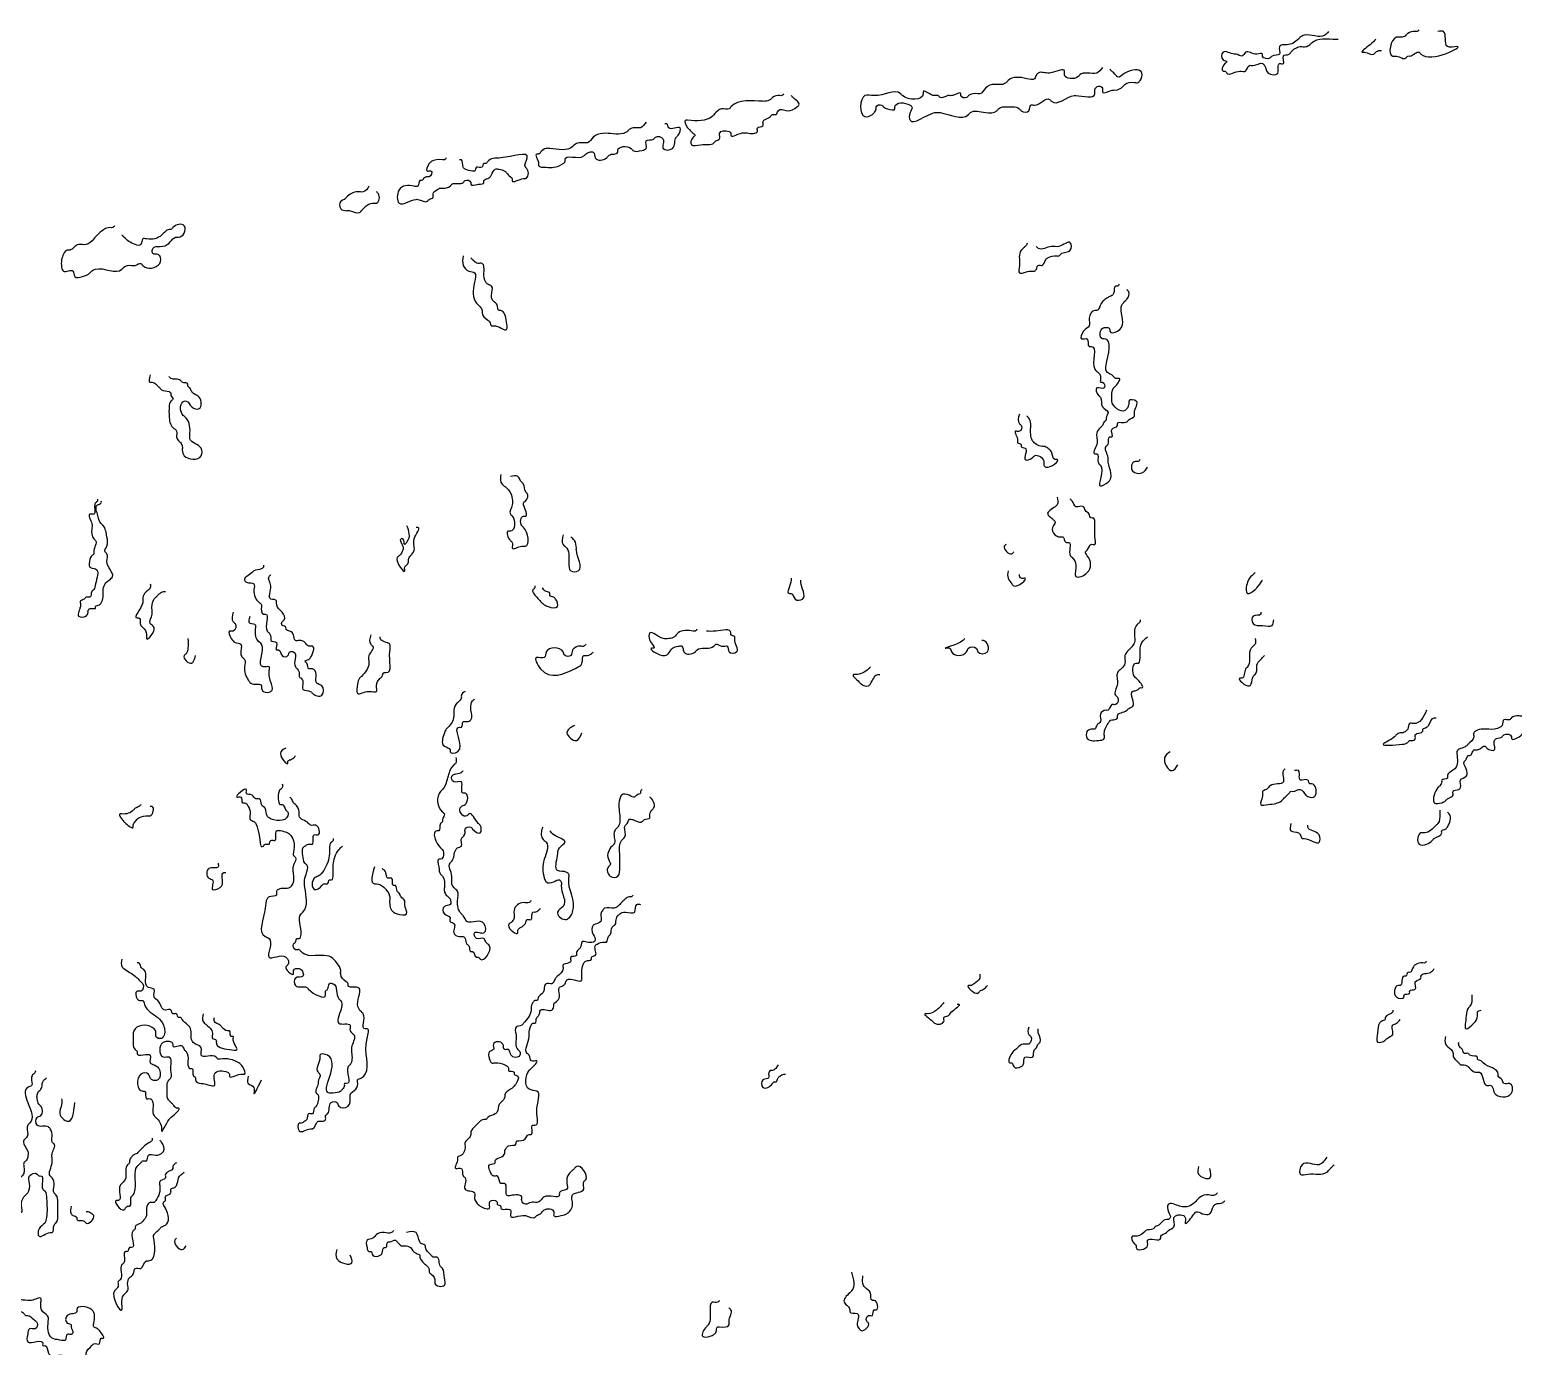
# Model space of a CAD drawing. Header units: metres. Extents: x 0 to 100, y 0 to 141.
# Drawn here: x 59.73 to 79.4, y 120.22 to 137.68 of the extents above; entities that cross this region are included whole.
import ezdxf

# ---------------------------------------------------------------- set-up
doc = ezdxf.new("R2010")
doc.units = ezdxf.units.M

msp = doc.modelspace()

# ---------------------------------------------------------------- linework, layer by layer
for points in [[(76.95, 137.65), (76.9, 137.6), (76.625, 137.6), (76.575, 137.575), (76.55, 137.55), (76.4, 137.475), (76.35, 137.475), (76.3, 137.45), (76.3, 137.35), (76.2, 137.325), (76.175, 137.3), (76.075, 137.325), (76.075, 137.35), (76, 137.35), (75.85, 137.375), (75.8, 137.325), (75.725, 137.35), (75.7, 137.35), (75.55, 137.375), (75.55, 137.275), (75.6, 137.25), (75.575, 137.225), (75.55, 137.125), (75.575, 137.125), (75.6, 137.1), (75.775, 137.125), (75.85, 137.125), (75.9, 137.2), (75.95, 137.2), (76.075, 137.225), (76.1, 137.2), (76.15, 137.1), (76.275, 137.1), (76.3, 137.225), (76.35, 137.225), (76.35, 137.325), (76.425, 137.35), (76.45, 137.375), (76.575, 137.45), (76.65, 137.45), (76.7, 137.475), (76.725, 137.5), (77.05, 137.55), (77.075, 137.55)], [(77.575, 137.55), (77.5, 137.475), (77.4, 137.375), (77.425, 137.375), (77.55, 137.35), (77.575, 137.375), (77.625, 137.4), (77.65, 137.4)], [(78.15, 137.675), (78.125, 137.65), (78.1, 137.65), (78, 137.625), (77.975, 137.6), (77.925, 137.575), (77.85, 137.575), (77.8, 137.325), (77.85, 137.325), (77.975, 137.3), (78, 137.325), (78.025, 137.325), (78.15, 137.375), (78.175, 137.35), (78.65, 137.45), (78.525, 137.45), (78.475, 137.65), (78.4, 137.65)], [(73.95, 137.175), (73.875, 137.1), (73.75, 137.1), (73.65, 137.075), (73.625, 137.05), (73.45, 137.075), (73.45, 137.125), (73.25, 137.1), (73.1, 137.1), (73.075, 137.075), (73.05, 137.025), (72.95, 137.025), (72.7, 137), (72.675, 136.975), (72.625, 136.95), (72.525, 136.95), (72.4, 136.9), (72.325, 136.825), (72.3, 136.825), (72.175, 136.8), (72.15, 136.775), (72.075, 136.8), (72.075, 136.825), (71.95, 136.8), (71.9, 136.8), (71.8, 136.775), (71.775, 136.8), (71.725, 136.8), (71.575, 136.85), (71.575, 136.825), (71.3, 136.8), (71.275, 136.825), (70.925, 136.8), (70.8, 136.8), (70.8, 136.525), (70.9, 136.55), (70.925, 136.575), (70.95, 136.625), (70.95, 136.65), (71.025, 136.675), (71.05, 136.65), (71.1, 136.625), (71.2, 136.625), (71.2, 136.65), (71.4, 136.675), (71.425, 136.65), (71.4, 136.575), (71.4, 136.475), (71.725, 136.575), (71.8, 136.575), (72.175, 136.55), (72.2, 136.575), (72.4, 136.575), (72.55, 136.6), (72.575, 136.625), (72.625, 136.65), (72.65, 136.65), (72.85, 136.625), (72.875, 136.6), (72.975, 136.6), (73, 136.675), (73.05, 136.675), (73.25, 136.75), (73.275, 136.725), (73.575, 136.8), (73.6, 136.8), (73.85, 136.825), (73.85, 136.875), (73.9, 136.925), (73.95, 136.9), (73.95, 136.85), (74.1, 136.875), (74.125, 136.875), (74.225, 136.925), (74.25, 136.95), (74.375, 136.975), (74.425, 136.975), (74.45, 137), (74.475, 137.1), (74.25, 137.1), (74.15, 137.05), (74.125, 137.075), (74.075, 137.125), (74.05, 137.15)], [(69.725, 136.825), (69.7, 136.8), (69.675, 136.8), (69.575, 136.775), (69.55, 136.75), (69.475, 136.725), (69.45, 136.725), (69.025, 136.65), (69, 136.625), (68.9, 136.625), (68.85, 136.6), (68.775, 136.525), (68.45, 136.475), (68.425, 136.475), (68.45, 136.375), (68.475, 136.35), (68.525, 136.3), (68.55, 136.275), (68.525, 136.25), (68.5, 136.15), (68.625, 136.15), (68.8, 136.175), (68.825, 136.2), (68.875, 136.225), (68.875, 136.3), (69, 136.325), (69.025, 136.3), (69.025, 136.275), (69.15, 136.3), (69.325, 136.3), (69.375, 136.325), (69.375, 136.375), (69.45, 136.4), (69.45, 136.45), (69.55, 136.525), (69.575, 136.55), (69.625, 136.55), (69.65, 136.6), (69.775, 136.6), (69.9, 136.65), (69.925, 136.675), (69.85, 136.775), (69.825, 136.8)], [(67.9, 136.45), (67.825, 136.375), (67.75, 136.375), (67.675, 136.35), (67.65, 136.325), (67.6, 136.3), (67.325, 136.3), (67.2, 136.25), (67.125, 136.175), (67.075, 136.175), (66.95, 136.15), (66.925, 136.125), (66.625, 136.1), (66.575, 136.1), (66.5, 136.05), (66.475, 136.025), (66.45, 136.025), (66.475, 135.9), (66.475, 135.875), (66.575, 135.85), (66.675, 135.85), (66.8, 135.9), (66.825, 135.925), (66.825, 135.95), (67.075, 136), (67.1, 136.025), (67.15, 136.05), (67.2, 136.05), (67.225, 135.975), (67.375, 135.975), (67.4, 136), (67.45, 136.025), (67.475, 136.025), (67.525, 136.05), (67.525, 136.075), (67.7, 136.1), (67.725, 136.075), (67.85, 136.075), (67.9, 136.1), (67.9, 136.2), (68, 136.225), (68.025, 136.25), (68.125, 136.225), (68.125, 136.1), (68.25, 136.1), (68.3, 136.25), (68.325, 136.275), (68.35, 136.375), (68.2, 136.375), (68.175, 136.425), (68.15, 136.425)], [(65.25, 135.975), (65.225, 135.95), (65.2, 135.95), (65.05, 135.925), (65.025, 135.9), (65, 135.8), (65.05, 135.8), (65.025, 135.725), (65, 135.725), (64.95, 135.7), (64.925, 135.675), (64.9, 135.675), (64.875, 135.6), (64.825, 135.6), (64.625, 135.55), (64.625, 135.375), (64.85, 135.425), (64.875, 135.425), (65, 135.4), (65.025, 135.425), (65.075, 135.45), (65.075, 135.5), (65.125, 135.55), (65.175, 135.575), (65.2, 135.575), (65.3, 135.6), (65.325, 135.625), (65.475, 135.65), (65.5, 135.675), (65.575, 135.65), (65.575, 135.625), (65.675, 135.625), (65.75, 135.65), (65.75, 135.675), (65.8, 135.7), (65.85, 135.75), (65.9, 135.825), (65.95, 135.825), (66.025, 135.8), (66.05, 135.775), (66.1, 135.725), (66.125, 135.7), (66.125, 135.675), (66.275, 135.7), (66.3, 135.7), (66.325, 135.825), (66.3, 135.85), (66.325, 135.975), (65.975, 135.975), (65.8, 135.925), (65.775, 135.9), (65.75, 135.9), (65.725, 135.85), (65.65, 135.85), (65.625, 135.8), (65.6, 135.8), (65.5, 135.825), (65.475, 135.85), (65.45, 135.95), (65.425, 135.95)], [(64.225, 135.6), (64.15, 135.525), (64.075, 135.525), (63.925, 135.45), (63.9, 135.425), (63.85, 135.4), (63.85, 135.3), (63.925, 135.275), (63.975, 135.275), (64.1, 135.25), (64.125, 135.275), (64.15, 135.3), (64.2, 135.35), (64.3, 135.375), (64.325, 135.375), (64.35, 135.5), (64.325, 135.525)], [(60.85, 135.075), (60.825, 135.05), (60.8, 135.05), (60.675, 135), (60.575, 134.9), (60.475, 134.825), (60.375, 134.825), (60.325, 134.8), (60.3, 134.775), (60.25, 134.75), (60.225, 134.75), (60.175, 134.7), (60.15, 134.625), (60.15, 134.525), (60.175, 134.475), (60.3, 134.475), (60.325, 134.4), (60.425, 134.4), (60.525, 134.45), (60.55, 134.475), (60.6, 134.5), (60.95, 134.5), (60.975, 134.525), (61.075, 134.55), (61.125, 134.55), (61.2, 134.575), (61.225, 134.55), (61.45, 134.575), (61.45, 134.675), (61.4, 134.7), (61.375, 134.7), (61.35, 134.725), (61.4, 134.8), (61.425, 134.8), (61.55, 134.825), (61.625, 134.9), (61.675, 134.925), (61.7, 134.925), (61.775, 134.975), (61.775, 135.075), (61.625, 135.05), (61.6, 135.025), (61.575, 135.025), (61.525, 135), (61.475, 134.95), (61.275, 134.9), (61.225, 134.9), (61.2, 134.825), (61.125, 134.825), (60.975, 134.925), (60.95, 134.95)], [(72.95, 134.85), (72.95, 134.825), (72.925, 134.8), (72.9, 134.775), (72.875, 134.75), (72.85, 134.55), (72.85, 134.45), (73, 134.475), (73.05, 134.475), (73.075, 134.5), (73.1, 134.55), (73.15, 134.55), (73.2, 134.625), (73.225, 134.65), (73.35, 134.675), (73.375, 134.675), (73.4, 134.7), (73.525, 134.75), (73.525, 134.85), (73.375, 134.8), (73.275, 134.8), (73.1, 134.775), (73.075, 134.8)], [(65.475, 134.675), (65.475, 134.55), (65.55, 134.475), (65.625, 134.45), (65.625, 134.325), (65.65, 134.05), (65.7, 134), (65.725, 133.95), (65.725, 133.925), (65.8, 133.825), (65.825, 133.8), (65.85, 133.75), (65.875, 133.75), (66.05, 133.7), (66.05, 133.8), (66.025, 133.9), (65.975, 133.95), (65.95, 133.95), (65.925, 134.025), (65.875, 134.075), (65.85, 134.15), (65.85, 134.275), (65.8, 134.3), (65.775, 134.325), (65.75, 134.45), (65.75, 134.525), (65.725, 134.575), (65.675, 134.575), (65.6, 134.625), (65.575, 134.65)], [(74.175, 134.3), (74.15, 134.275), (74.125, 134.275), (74.1, 134.175), (74.075, 134.15), (74.025, 134.125), (73.925, 134.025), (73.875, 133.95), (73.85, 133.95), (73.775, 133.85), (73.775, 133.75), (73.7, 133.675), (73.675, 133.575), (73.75, 133.575), (73.775, 133.475), (73.8, 133.475), (73.85, 133.175), (73.9, 133.125), (73.925, 133.025), (73.925, 133), (73.95, 133), (73.975, 132.925), (73.875, 132.925), (73.9, 132.825), (73.925, 132.8), (73.95, 132.675), (74.025, 132.6), (74, 132.525), (74, 132.5), (73.975, 132.475), (73.95, 132.425), (73.925, 132.4), (73.875, 132.325), (73.875, 132.175), (73.85, 132.05), (73.875, 132.05), (73.9, 131.925), (73.925, 131.9), (73.925, 131.625), (74.025, 131.675), (74.05, 131.7), (74.025, 131.975), (74.025, 132), (74, 132.15), (74.025, 132.175), (74.05, 132.275), (74.075, 132.275), (74.075, 132.375), (74.15, 132.425), (74.15, 132.45), (74.275, 132.475), (74.3, 132.5), (74.375, 132.55), (74.375, 132.6), (74.4, 132.75), (74.3, 132.75), (74.3, 132.725), (74.275, 132.65), (74.25, 132.625), (74.075, 132.75), (74.075, 132.775), (74.1, 132.925), (74.125, 132.95), (74.175, 133.05), (74.125, 133.05), (74.1, 133.075), (74, 133.15), (74, 133.225), (73.975, 133.575), (73.95, 133.575), (73.925, 133.675), (73.975, 133.725), (74.05, 133.7), (74.05, 133.675), (74.15, 133.675), (74.2, 133.95), (74.2, 134), (74.25, 134.075), (74.275, 134.1), (74.3, 134.2), (74.275, 134.225)], [(61.325, 133.1), (61.325, 133), (61.35, 133), (61.4, 132.975), (61.425, 132.95), (61.45, 132.925), (61.475, 132.9), (61.575, 132.875), (61.6, 132.85), (61.6, 132.825), (61.625, 132.775), (61.6, 132.75), (61.575, 132.675), (61.575, 132.55), (61.625, 132.4), (61.675, 132.35), (61.675, 132.275), (61.7, 132.225), (61.725, 132.2), (61.75, 132.15), (61.75, 132.1), (61.775, 132.025), (62, 132.025), (62, 132.125), (61.85, 132.25), (61.85, 132.3), (61.8, 132.525), (61.75, 132.575), (61.775, 132.75), (61.8, 132.75), (61.875, 132.675), (61.975, 132.65), (61.975, 132.8), (61.9, 132.85), (61.875, 132.875), (61.85, 132.925), (61.825, 132.95), (61.825, 132.975), (61.75, 133), (61.725, 133.025), (61.6, 133.05), (61.575, 133.075)], [(72.85, 132.575), (72.85, 132.45), (72.875, 132.425), (72.85, 132.35), (72.8, 132.35), (72.825, 132.225), (72.825, 132.2), (72.875, 132.175), (72.875, 132.15), (72.925, 132.125), (72.925, 131.975), (73.025, 132), (73.05, 132.025), (73.175, 131.95), (73.175, 131.9), (73.2, 131.875), (73.35, 131.975), (73.325, 131.975), (73.275, 132.075), (73.225, 132.125), (73.175, 132.15), (73.15, 132.15), (73.075, 132.175), (73.025, 132.225), (73, 132.4), (73, 132.45), (72.975, 132.525), (72.95, 132.55)], [(74.45, 131.975), (74.425, 131.95), (74.4, 131.95), (74.35, 131.925), (74.35, 131.825), (74.475, 131.8), (74.55, 131.875)], [(65.975, 131.775), (65.975, 131.675), (66.075, 131.575), (66.125, 131.45), (66.125, 131.375), (66.1, 131.25), (66.125, 131.225), (66.1, 131.025), (66.075, 131.025), (66.1, 130.9), (66.125, 130.875), (66.125, 130.8), (66.25, 130.825), (66.3, 130.825), (66.275, 131.075), (66.25, 131.1), (66.275, 131.225), (66.3, 131.225), (66.275, 131.375), (66.275, 131.4), (66.3, 131.425), (66.325, 131.525), (66.3, 131.55), (66.275, 131.65), (66.25, 131.675), (66.2, 131.75), (66.1, 131.75)], [(60.625, 131.45), (60.625, 131.425), (60.6, 131.4), (60.575, 131.25), (60.525, 131.25), (60.55, 131.125), (60.55, 131.05), (60.575, 130.925), (60.6, 130.9), (60.575, 130.75), (60.575, 130.725), (60.55, 130.7), (60.525, 130.65), (60.525, 130.55), (60.6, 130.525), (60.6, 130.325), (60.575, 130.25), (60.55, 130.225), (60.525, 130.15), (60.475, 130.15), (60.45, 130.125), (60.4, 130.1), (60.4, 130.05), (60.375, 129.9), (60.475, 129.9), (60.5, 129.95), (60.5, 129.975), (60.575, 130), (60.6, 130), (60.6, 130.025), (60.65, 130.05), (60.675, 130.075), (60.7, 130.15), (60.7, 130.225), (60.725, 130.325), (60.825, 130.425), (60.75, 130.625), (60.75, 130.725), (60.725, 130.75), (60.75, 130.825), (60.75, 130.95), (60.7, 131.1), (60.675, 131.125), (60.625, 131.25), (60.625, 131.375), (60.675, 131.4), (60.675, 131.425)], [(73.35, 131.475), (73.35, 131.375), (73.325, 131.35), (73.225, 131.25), (73.275, 131.2), (73.3, 131.175), (73.325, 131.15), (73.3, 131.1), (73.3, 131), (73.4, 130.95), (73.425, 130.95), (73.45, 130.9), (73.475, 130.875), (73.5, 130.875), (73.525, 130.7), (73.55, 130.675), (73.6, 130.575), (73.6, 130.425), (73.75, 130.475), (73.75, 130.7), (73.725, 130.75), (73.75, 130.775), (73.8, 130.85), (73.85, 130.85), (73.85, 130.95), (73.85, 131), (73.85, 131.1), (73.825, 131.2), (73.8, 131.2), (73.775, 131.25), (73.725, 131.3), (73.7, 131.35), (73.6, 131.35), (73.55, 131.425), (73.525, 131.45)], [(64.725, 131.1), (64.725, 130.875), (64.7, 130.85), (64.675, 130.925), (64.65, 130.925), (64.675, 130.825), (64.675, 130.775), (64.625, 130.7), (64.6, 130.675), (64.7, 130.5), (64.7, 130.55), (64.725, 130.575), (64.75, 130.625), (64.75, 130.65), (64.775, 130.7), (64.8, 130.725), (64.825, 130.775), (64.825, 130.925), (64.875, 131.075), (64.85, 131.075)], [(66.8, 130.975), (66.8, 130.85), (66.85, 130.8), (66.875, 130.7), (66.875, 130.6), (66.9, 130.5), (67, 130.5), (66.975, 130.775), (66.975, 130.8), (66.95, 130.9), (66.9, 130.95)], [(72.675, 130.85), (72.65, 130.825), (72.75, 130.725), (72.775, 130.75)], [(62.825, 130.575), (62.825, 130.55), (62.8, 130.525), (62.7, 130.5), (62.675, 130.475), (62.575, 130.375), (62.6, 130.35), (62.7, 130.325), (62.7, 130.25), (62.775, 130.075), (62.8, 130.05), (62.8, 130.025), (62.825, 129.925), (62.85, 129.925), (62.875, 129.7), (62.9, 129.675), (62.925, 129.6), (62.925, 129.575), (63, 129.55), (63, 129.45), (63.025, 129.45), (63.075, 129.375), (63.15, 129.375), (63.175, 129.425), (63.225, 129.425), (63.25, 129.225), (63.275, 129.2), (63.3, 129.125), (63.3, 129.1), (63.325, 129.075), (63.35, 129.025), (63.35, 128.925), (63.45, 128.9), (63.475, 128.875), (63.6, 128.85), (63.6, 128.975), (63.55, 129), (63.525, 129.025), (63.525, 129.125), (63.475, 129.2), (63.425, 129.2), (63.4, 129.275), (63.375, 129.3), (63.425, 129.325), (63.45, 129.35), (63.475, 129.5), (63.425, 129.5), (63.375, 129.55), (63.3, 129.575), (63.25, 129.575), (63.225, 129.65), (63.175, 129.7), (63.125, 129.725), (63.125, 129.75), (63.075, 129.775), (63.075, 129.825), (63.1, 129.85), (63.075, 129.95), (63.05, 129.975), (63, 130.075), (63, 130.1), (62.925, 130.125), (62.925, 130.3), (62.9, 130.425), (62.925, 130.45)], [(72.7, 130.5), (72.7, 130.4), (72.75, 130.325), (72.775, 130.3), (72.925, 130.4), (72.875, 130.4), (72.85, 130.45)], [(75.975, 130.475), (75.9, 130.4), (75.875, 130.35), (75.875, 130.2), (75.975, 130.25), (76, 130.275), (76.075, 130.375)], [(61.325, 130.325), (61.325, 130.275), (61.25, 130.2), (61.225, 130.125), (61.225, 130.075), (61.15, 129.875), (61.175, 129.875), (61.2, 129.775), (61.225, 129.75), (61.275, 129.65), (61.275, 129.6), (61.375, 129.75), (61.325, 129.8), (61.35, 129.925), (61.35, 129.975), (61.375, 130.125), (61.4, 130.15), (61.425, 130.175), (61.45, 130.2), (61.5, 130.225), (61.525, 130.225)], [(66.425, 130.3), (66.425, 130.275), (66.4, 130.25), (66.45, 130.15), (66.55, 130.05), (66.6, 130.025), (66.725, 130.025), (66.7, 130.125), (66.675, 130.15), (66.625, 130.175), (66.625, 130.2), (66.575, 130.225), (66.525, 130.275)], [(69.825, 130.4), (69.825, 130.375), (69.8, 130.2), (69.825, 130.2), (69.875, 130.125), (69.975, 130.125), (69.95, 130.35), (69.95, 130.375)], [(62.425, 129.95), (62.425, 129.825), (62.45, 129.8), (62.425, 129.7), (62.375, 129.7), (62.4, 129.6), (62.45, 129.55), (62.525, 129.525), (62.525, 129.4), (62.55, 129.35), (62.575, 129.325), (62.575, 129.225), (62.625, 129.05), (62.675, 129), (62.8, 128.975), (62.8, 128.95), (62.825, 128.9), (62.925, 128.9), (62.9, 129.15), (62.9, 129.225), (62.825, 129.225), (62.8, 129.525), (62.75, 129.575), (62.725, 129.75), (62.725, 129.775), (62.65, 129.8), (62.65, 129.9)], [(74.45, 129.85), (74.45, 129.825), (74.425, 129.8), (74.375, 129.65), (74.375, 129.55), (74.325, 129.475), (74.3, 129.45), (74.25, 129.375), (74.25, 129.275), (74.2, 129.2), (74.15, 129.15), (74.15, 129), (74.125, 128.85), (74.15, 128.825), (74.125, 128.725), (74.075, 128.725), (74.025, 128.65), (74, 128.65), (73.925, 128.6), (73.925, 128.5), (73.875, 128.45), (73.85, 128.4), (73.825, 128.4), (73.75, 128.375), (73.75, 128.275), (73.8, 128.25), (73.9, 128.25), (73.975, 128.275), (73.975, 128.325), (74.025, 128.475), (74.075, 128.525), (74.1, 128.525), (74.15, 128.55), (74.15, 128.575), (74.275, 128.65), (74.3, 128.675), (74.35, 128.7), (74.35, 128.9), (74.425, 128.925), (74.45, 128.95), (74.475, 128.95), (74.425, 129.05), (74.375, 129.1), (74.4, 129.275), (74.425, 129.275), (74.45, 129.375), (74.45, 129.4), (74.475, 129.55), (74.55, 129.625)], [(76.05, 129.95), (76.05, 129.925), (75.95, 129.9), (75.95, 129.8), (76.075, 129.775), (76.2, 129.775), (76.225, 129.85)], [(64.25, 129.65), (64.25, 129.525), (64.275, 129.5), (64.225, 129.375), (64.225, 129.275), (64.125, 129.1), (64.1, 129.075), (64.075, 129), (64.075, 128.875), (64.225, 128.9), (64.325, 128.9), (64.325, 128.975), (64.375, 129.075), (64.4, 129.1), (64.425, 129.15), (64.45, 129.15), (64.5, 129.425), (64.5, 129.525), (64.375, 129.6), (64.375, 129.625)], [(68.575, 129.725), (68.55, 129.7), (68.525, 129.7), (68.325, 129.675), (68.275, 129.625), (68.2, 129.6), (68.125, 129.6), (67.95, 129.675), (67.95, 129.575), (68, 129.475), (67.975, 129.475), (68.15, 129.375), (68.25, 129.475), (68.325, 129.5), (68.375, 129.5), (68.4, 129.425), (68.55, 129.425), (68.575, 129.45), (68.675, 129.475), (68.7, 129.475), (68.8, 129.5), (68.825, 129.525), (68.9, 129.5), (68.975, 129.5), (69, 129.425), (69.1, 129.425), (69.075, 129.6), (69.075, 129.625), (69.025, 129.65), (69.025, 129.675), (68.825, 129.7), (68.7, 129.7)], [(61.825, 129.6), (61.825, 129.475), (61.8, 129.4), (61.775, 129.375), (61.875, 129.275), (61.9, 129.3), (61.925, 129.375)], [(67.1, 129.525), (67.075, 129.5), (67.025, 129.5), (66.95, 129.475), (66.925, 129.45), (66.9, 129.375), (66.825, 129.375), (66.8, 129.425), (66.575, 129.425), (66.55, 129.35), (66.45, 129.35), (66.5, 129.2), (66.95, 129.2), (67, 129.225), (67.05, 129.275), (67.075, 129.375), (67.1, 129.375), (67.175, 129.4), (67.2, 129.425)], [(72.125, 129.6), (72.1, 129.575), (71.875, 129.475), (71.925, 129.475), (71.95, 129.425), (72.15, 129.425), (72.175, 129.475), (72.275, 129.475), (72.3, 129.425), (72.425, 129.425), (72.375, 129.575), (72.35, 129.575)], [(75.975, 129.6), (75.975, 129.525), (75.925, 129.475), (75.9, 129.35), (75.9, 129.325), (75.875, 129.225), (75.85, 129.2), (75.8, 129.075), (75.775, 129.075), (75.9, 128.975), (75.925, 129), (75.95, 129.1), (75.975, 129.125), (76, 129.225), (76, 129.25), (76.05, 129.325), (76.1, 129.375)], [(80.925, 129.4), (80.875, 129.35), (80.85, 129.35), (80.725, 129.3), (80.7, 129.325), (80.6, 129.25), (80.575, 129.225), (80.5, 129.25), (80.5, 129.35), (80.35, 129.35), (80.275, 129.325), (80.25, 129.3), (80.15, 129.275), (80.1, 129.275), (80.025, 129.3), (80, 129.325), (79.875, 129.325), (79.9, 129.225), (79.925, 129.2), (79.95, 129.15), (79.975, 129.125), (80.175, 129.1), (80.175, 129.05), (80.15, 129.025), (79.95, 129), (79.9, 128.95), (79.85, 128.925), (79.75, 128.825), (79.675, 128.8), (79.65, 128.8), (79.6, 128.75), (79.575, 128.725), (79.55, 128.7), (79.525, 128.575), (79.475, 128.575), (79.375, 128.55), (79.35, 128.525), (79.275, 128.525), (79.25, 128.45), (79.225, 128.425), (79.15, 128.4), (79, 128.4), (78.9, 128.375), (78.875, 128.35), (78.875, 128.3), (78.8, 128.2), (78.775, 128.175), (78.65, 128.1), (78.65, 128.075), (78.625, 127.875), (78.525, 127.775), (78.525, 127.75), (78.45, 127.725), (78.45, 127.7), (78.425, 127.65), (78.4, 127.625), (78.35, 127.525), (78.35, 127.425), (78.45, 127.425), (78.5, 127.45), (78.525, 127.475), (78.6, 127.525), (78.6, 127.575), (78.675, 127.6), (78.7, 127.625), (78.7, 127.725), (78.775, 127.775), (78.775, 127.875), (78.75, 127.975), (78.775, 128), (78.8, 128.05), (78.825, 128.05), (78.85, 128.075), (78.875, 128.125), (78.925, 128.125), (79.025, 128.175), (79.05, 128.15), (79.15, 128.125), (79.15, 128.25), (79.175, 128.275), (79.25, 128.3), (79.275, 128.325), (79.375, 128.3), (79.375, 128.275), (79.475, 128.3), (79.525, 128.35), (79.525, 128.4), (79.55, 128.45), (79.575, 128.475), (79.625, 128.55), (79.65, 128.575), (79.675, 128.65), (79.8, 128.65), (79.8, 128.7), (79.85, 128.725), (79.875, 128.75), (79.95, 128.8), (80.05, 128.8), (80.15, 128.825), (80.175, 128.85), (80.275, 128.85), (80.425, 128.875), (80.45, 128.85), (80.55, 128.775), (80.55, 128.875), (80.575, 128.975), (80.6, 129), (80.625, 129), (80.725, 129.025), (80.775, 129.075), (80.825, 129.1), (80.85, 129.1), (81.025, 129.3), (81.05, 129.3)], [(70.875, 129.225), (70.85, 129.2), (70.675, 129.125), (70.65, 129.125), (70.725, 129.025), (70.75, 129), (70.85, 128.975), (70.875, 129), (70.975, 129.125), (71, 129.125)], [(65.5, 128.9), (65.45, 128.85), (65.45, 128.825), (65.425, 128.775), (65.375, 128.725), (65.35, 128.625), (65.35, 128.575), (65.275, 128.425), (65.25, 128.4), (65.225, 128.35), (65.225, 128.175), (65.3, 128.125), (65.3, 128.1), (65.4, 128.1), (65.425, 128.425), (65.45, 128.425), (65.475, 128.5), (65.525, 128.5), (65.575, 128.525), (65.575, 128.675), (65.6, 128.775), (65.625, 128.8)], [(78.25, 128.65), (78.075, 128.475), (78.025, 128.475), (78, 128.4), (77.975, 128.375), (77.925, 128.35), (77.9, 128.35), (77.85, 128.325), (77.825, 128.3), (77.675, 128.2), (77.925, 128.2), (78, 128.225), (78.025, 128.25), (78.05, 128.25), (78.1, 128.275), (78.1, 128.325), (78.2, 128.375), (78.2, 128.4), (78.25, 128.425), (78.275, 128.45), (78.35, 128.55), (78.375, 128.55)], [(66.95, 128.45), (66.85, 128.35), (66.975, 128.25), (67.05, 128.35)], [(63.125, 128.15), (63.05, 128.075), (63.15, 127.95), (63.15, 127.975), (63.2, 128), (63.25, 128.05)], [(74.85, 128.1), (74.775, 128.025), (74.875, 127.85), (74.95, 127.925)], [(65.375, 128.025), (65.375, 127.95), (65.35, 127.925), (65.2, 127.6), (65.175, 127.575), (65.2, 127.3), (65.225, 127.275), (65.2, 127.2), (65.2, 127.175), (65.175, 127.15), (65.15, 127.05), (65.125, 127.05), (65.175, 126.825), (65.2, 126.8), (65.175, 126.675), (65.15, 126.675), (65.15, 126.575), (65.175, 126.475), (65.2, 126.45), (65.225, 126.3), (65.225, 126.25), (65.25, 126.2), (65.3, 126.15), (65.3, 126.075), (65.225, 126.05), (65.225, 125.95), (65.3, 125.9), (65.3, 125.85), (65.35, 125.825), (65.35, 125.7), (65.425, 125.65), (65.475, 125.65), (65.5, 125.625), (65.525, 125.55), (65.55, 125.525), (65.575, 125.45), (65.6, 125.45), (65.65, 125.375), (65.675, 125.375), (65.7, 125.35), (65.825, 125.525), (65.775, 125.575), (65.75, 125.625), (65.65, 125.625), (65.625, 125.7), (65.75, 125.7), (65.75, 125.825), (65.65, 125.85), (65.525, 125.85), (65.475, 125.925), (65.45, 125.95), (65.4, 126.125), (65.4, 126.25), (65.35, 126.3), (65.325, 126.35), (65.325, 126.45), (65.3, 126.625), (65.325, 126.65), (65.375, 126.8), (65.4, 126.825), (65.45, 126.85), (65.45, 126.95), (65.475, 126.975), (65.5, 127.025), (65.5, 127.075), (65.575, 127.1), (65.6, 127.075), (65.7, 127.025), (65.7, 127.125), (65.675, 127.15), (65.55, 127.275), (65.525, 127.25), (65.45, 127.275), (65.45, 127.375), (65.5, 127.4), (65.5, 127.55), (65.475, 127.55), (65.45, 127.7), (65.35, 127.7), (65.325, 127.775), (65.35, 127.8), (65.45, 127.825), (65.475, 127.85)], [(76.375, 127.875), (76.35, 127.85), (76.35, 127.7), (76.175, 127.65), (76.125, 127.6), (76.075, 127.575), (76.075, 127.525), (76.05, 127.4), (76.15, 127.4), (76.325, 127.45), (76.375, 127.5), (76.425, 127.55), (76.45, 127.575), (76.475, 127.575), (76.575, 127.6), (76.65, 127.525), (76.75, 127.5), (76.775, 127.525), (76.725, 127.675), (76.7, 127.675), (76.675, 127.725), (76.575, 127.725), (76.55, 127.85), (76.5, 127.85)], [(63.075, 127.675), (63.075, 127.625), (63.05, 127.6), (63.025, 127.55), (63.025, 127.45), (63.05, 127.4), (63.075, 127.4), (63.125, 127.325), (63.15, 127.3), (63.15, 127.25), (62.9, 127.225), (62.875, 127.25), (62.85, 127.35), (62.8, 127.4), (62.775, 127.475), (62.725, 127.475), (62.675, 127.525), (62.6, 127.55), (62.6, 127.6), (62.475, 127.5), (62.525, 127.5), (62.55, 127.425), (62.575, 127.425), (62.625, 127.375), (62.65, 127.275), (62.65, 127.2), (62.7, 127.175), (62.725, 127.15), (62.825, 126.85), (62.85, 126.875), (62.9, 126.875), (62.925, 126.925), (62.975, 126.925), (63, 127.05), (63.075, 127.05), (63.15, 127.025), (63.2, 126.975), (63.225, 126.775), (63.225, 126.725), (63.25, 126.7), (63.225, 126.6), (63.225, 126.45), (63.2, 126.325), (63.175, 126.3), (63.025, 126.275), (63, 126.25), (63, 126.2), (62.9, 126.175), (62.875, 126.15), (62.85, 126.025), (62.85, 125.65), (62.9, 125.625), (62.9, 125.375), (63.125, 125.375), (63.15, 125.275), (63.125, 125.25), (63.225, 125.15), (63.225, 125.2), (63.3, 125.225), (63.35, 125.175), (63.35, 125.125), (63.25, 125.1), (63.25, 125), (63.4, 124.975), (63.425, 124.95), (63.65, 124.875), (63.65, 124.925), (63.675, 124.95), (63.7, 125.025), (63.75, 125.025), (63.825, 124.825), (63.85, 124.8), (63.825, 124.6), (63.825, 124.5), (63.975, 124.475), (63.975, 124.4), (64.025, 124.35), (64, 124.2), (64, 124.025), (63.975, 123.95), (63.95, 123.925), (63.925, 123.7), (63.9, 123.7), (63.9, 123.675), (63.875, 123.625), (63.85, 123.6), (63.75, 123.575), (63.7, 123.575), (63.675, 124.075), (63.575, 124.075), (63.575, 124.05), (63.55, 123.85), (63.575, 123.825), (63.55, 123.725), (63.55, 123.7), (63.525, 123.575), (63.55, 123.55), (63.55, 123.475), (63.525, 123.4), (63.5, 123.375), (63.475, 123.3), (63.425, 123.3), (63.4, 123.225), (63.375, 123.2), (63.325, 123.175), (63.3, 123.175), (63.3, 123.075), (63.45, 123.1), (63.475, 123.1), (63.55, 123.2), (63.6, 123.2), (63.65, 123.225), (63.65, 123.275), (63.675, 123.3), (63.725, 123.45), (63.8, 123.45), (63.825, 123.4), (63.95, 123.4), (63.975, 123.525), (63.975, 123.55), (64.05, 123.625), (64.075, 123.725), (64.075, 123.75), (64.125, 123.775), (64.175, 123.825), (64.2, 124.3), (64.2, 124.425), (64.175, 124.425), (64.15, 124.625), (64.125, 124.65), (64.075, 124.75), (64.075, 124.975), (63.95, 125), (63.95, 125.025), (63.925, 125.05), (63.85, 125.15), (63.85, 125.2), (63.8, 125.3), (63.725, 125.375), (63.6, 125.4), (63.425, 125.4), (63.325, 125.45), (63.3, 125.475), (63.25, 125.475), (63.225, 125.55), (63.25, 125.575), (63.275, 125.625), (63.3, 125.625), (63.325, 125.675), (63.325, 125.95), (63.35, 125.975), (63.375, 126.3), (63.375, 126.425), (63.4, 126.6), (63.375, 126.625), (63.35, 126.725), (63.35, 126.825), (63.375, 126.85), (63.425, 126.875), (63.475, 126.875), (63.5, 127), (63.55, 127), (63.525, 127.125), (63.45, 127.125), (63.425, 127.15), (63.3, 127.25), (63.3, 127.275), (63.275, 127.375), (63.225, 127.425), (63.2, 127.475), (63.175, 127.5)], [(67.85, 127.6), (67.825, 127.575), (67.825, 127.55), (67.775, 127.525), (67.75, 127.5), (67.675, 127.525), (67.575, 127.525), (67.55, 127.475), (67.55, 127.25), (67.525, 127.1), (67.5, 127.075), (67.475, 127.025), (67.475, 126.875), (67.45, 126.85), (67.4, 126.775), (67.4, 126.675), (67.425, 126.6), (67.4, 126.575), (67.425, 126.45), (67.525, 126.45), (67.55, 126.575), (67.55, 126.75), (67.575, 126.925), (67.6, 126.95), (67.625, 127), (67.625, 127.125), (67.65, 127.15), (67.675, 127.2), (67.725, 127.2), (67.85, 127.175), (67.875, 127.2), (67.95, 127.225), (67.95, 127.25), (67.975, 127.325), (68, 127.35), (67.975, 127.475), (67.95, 127.5)], [(61.2, 127.4), (61.175, 127.375), (61.125, 127.35), (61.1, 127.325), (60.95, 127.275), (60.925, 127.275), (60.975, 127.175), (61, 127.15), (61.1, 127.1), (61.1, 127.125), (61.125, 127.175), (61.175, 127.225), (61.3, 127.25), (61.325, 127.25), (61.35, 127.375), (61.325, 127.375)], [(78.425, 127.325), (78.425, 127.275), (78.4, 127.15), (78.375, 127.125), (78.225, 127.025), (78.175, 127.025), (78.15, 126.875), (78.25, 126.875), (78.325, 126.925), (78.35, 126.95), (78.45, 127.025), (78.45, 127.05), (78.5, 127.075), (78.525, 127.1), (78.55, 127.275), (78.525, 127.3)], [(66.525, 127.1), (66.525, 126.95), (66.575, 126.9), (66.55, 126.675), (66.55, 126.425), (66.575, 126.375), (66.675, 126.375), (66.75, 126.4), (66.775, 126.375), (66.775, 126.325), (66.8, 126.05), (66.725, 125.975), (66.825, 125.875), (66.925, 125.975), (66.875, 126.425), (66.875, 126.475), (66.85, 126.5), (66.725, 126.525), (66.725, 126.725), (66.75, 126.825), (66.825, 126.9), (66.675, 127), (66.625, 127.05)], [(76.45, 127.15), (76.45, 127.05), (76.55, 127.025), (76.575, 127), (76.6, 126.95), (76.625, 126.95), (76.825, 126.9), (76.825, 127), (76.675, 127.1), (76.675, 127.125)], [(63.75, 126.95), (63.75, 126.925), (63.725, 126.9), (63.7, 126.825), (63.7, 126.75), (63.625, 126.525), (63.55, 126.45), (63.5, 126.425), (63.5, 126.275), (63.6, 126.325), (63.625, 126.35), (63.675, 126.35), (63.7, 126.4), (63.725, 126.4), (63.75, 126.475), (63.75, 126.6), (63.825, 126.8), (63.875, 126.85)], [(62.225, 126.625), (62.225, 126.575), (62.1, 126.55), (62.1, 126.425), (62.15, 126.4), (62.15, 126.275), (62.25, 126.3), (62.275, 126.325), (62.3, 126.5), (62.325, 126.5)], [(64.3, 126.575), (64.3, 126.35), (64.325, 126.35), (64.425, 126.3), (64.45, 126.275), (64.5, 126.175), (64.5, 126.15), (64.525, 126), (64.55, 125.975), (64.6, 125.95), (64.725, 125.95), (64.7, 126.075), (64.7, 126.125), (64.65, 126.175), (64.625, 126.225), (64.6, 126.25), (64.575, 126.325), (64.55, 126.325), (64.525, 126.425), (64.475, 126.425), (64.45, 126.5), (64.4, 126.55)], [(67.725, 126.2), (67.7, 126.175), (67.675, 126.175), (67.625, 126.15), (67.6, 126.125), (67.55, 126.075), (67.525, 126.05), (67.475, 126.025), (67.35, 126.025), (67.325, 126), (67.3, 125.95), (67.3, 125.85), (67.2, 125.8), (67.2, 125.675), (67.225, 125.6), (67.2, 125.575), (67.05, 125.575), (67.025, 125.5), (67, 125.475), (66.975, 125.425), (66.975, 125.4), (66.9, 125.375), (66.9, 125.325), (66.875, 125.3), (66.8, 125.275), (66.8, 125.225), (66.725, 125.125), (66.7, 125.1), (66.675, 125.05), (66.65, 125.025), (66.575, 125.025), (66.55, 124.975), (66.55, 124.95), (66.5, 124.875), (66.475, 124.85), (66.45, 124.8), (66.425, 124.8), (66.4, 124.775), (66.375, 124.7), (66.375, 124.675), (66.275, 124.5), (66.25, 124.475), (66.175, 124.45), (66.175, 124.35), (66.2, 124.15), (66.225, 124.125), (66.225, 124.075), (66.15, 124.05), (66.1, 124.1), (66.075, 124.15), (66.025, 124.15), (66, 124.225), (65.875, 124.225), (65.875, 124.15), (65.825, 124.125), (65.825, 124.025), (65.85, 123.975), (65.9, 123.975), (66.025, 123.95), (66.075, 123.9), (66.075, 123.875), (66.15, 123.85), (66.15, 123.825), (66.2, 123.8), (66.2, 123.75), (66.1, 123.625), (66.025, 123.55), (66.025, 123.525), (65.975, 123.45), (65.95, 123.425), (65.925, 123.325), (65.9, 123.3), (65.8, 123.25), (65.775, 123.225), (65.75, 123.225), (65.675, 123.175), (65.6, 123.1), (65.575, 123.05), (65.575, 123.025), (65.55, 122.975), (65.5, 122.925), (65.5, 122.85), (65.475, 122.775), (65.45, 122.75), (65.4, 122.725), (65.4, 122.7), (65.375, 122.575), (65.45, 122.575), (65.475, 122.475), (65.5, 122.45), (65.5, 122.3), (65.625, 122.25), (65.625, 122.175), (65.65, 122.125), (65.7, 122.075), (65.825, 122.05), (65.825, 122.125), (65.85, 122.15), (65.925, 122.125), (65.925, 122.1), (65.975, 122.075), (65.975, 122.05), (66.1, 122.025), (66.1, 121.95), (66.3, 121.95), (66.425, 121.925), (66.45, 121.95), (66.5, 121.975), (66.55, 122.025), (66.675, 122), (66.675, 121.95), (66.775, 121.95), (66.85, 121.975), (66.9, 122.025), (66.925, 122.1), (66.925, 122.225), (67.075, 122.3), (67.075, 122.4), (67.1, 122.425), (66.975, 122.6), (66.95, 122.575), (66.925, 122.55), (66.875, 122.5), (66.85, 122.375), (66.85, 122.3), (66.775, 122.275), (66.75, 122.25), (66.75, 122.225), (66.55, 122.2), (66.5, 122.15), (66.45, 122.125), (66.375, 122.125), (66.3, 122.1), (66.25, 122.15), (66.25, 122.2), (66.2, 122.225), (66.05, 122.225), (66.025, 122.375), (65.975, 122.375), (65.925, 122.475), (65.875, 122.475), (65.85, 122.5), (65.825, 122.55), (65.825, 122.625), (65.9, 122.65), (65.9, 122.675), (65.975, 122.725), (66.025, 122.775), (66.025, 122.8), (66.05, 122.85), (66.075, 122.875), (66.175, 122.9), (66.175, 122.925), (66.275, 122.95), (66.35, 123.025), (66.375, 123.025), (66.4, 123.15), (66.425, 123.15), (66.45, 123.325), (66.45, 123.6), (66.35, 123.625), (66.35, 123.875), (66.375, 123.9), (66.45, 124), (66.375, 124), (66.35, 124.075), (66.325, 124.1), (66.35, 124.325), (66.35, 124.35), (66.375, 124.475), (66.4, 124.5), (66.425, 124.5), (66.45, 124.575), (66.475, 124.6), (66.5, 124.675), (66.65, 124.675), (66.675, 124.725), (66.675, 124.75), (66.725, 124.8), (66.75, 124.875), (66.75, 124.975), (66.8, 125), (66.825, 125.025), (66.85, 125.075), (67.05, 125.075), (67.05, 125.1), (67.075, 125.3), (67.1, 125.325), (67.175, 125.35), (67.175, 125.375), (67.225, 125.4), (67.225, 125.525), (67.25, 125.55), (67.35, 125.575), (67.375, 125.575), (67.4, 125.65), (67.425, 125.675), (67.45, 125.775), (67.5, 125.825), (67.5, 125.85), (67.525, 125.925), (67.55, 125.95), (67.625, 125.975), (67.75, 125.975), (67.775, 126.075), (67.825, 126.075)], [(66.375, 126.125), (66.35, 126.1), (66.275, 126.1), (66.15, 126), (66.15, 125.9), (66.125, 125.85), (66.075, 125.8), (66.2, 125.7), (66.2, 125.725), (66.3, 125.825), (66.325, 125.875), (66.375, 125.875), (66.4, 125.975), (66.425, 125.975), (66.475, 126), (66.5, 126.025)], [(60.95, 125.35), (60.95, 125.25), (60.975, 125.225), (61.125, 125.125), (61.175, 125.075), (61.2, 125.05), (61.225, 125.025), (61.2, 124.925), (61.15, 124.925), (61.15, 124.825), (61.2, 124.8), (61.225, 124.8), (61.25, 124.75), (61.425, 124.575), (61.5, 124.475), (61.5, 124.325), (61.475, 124.3), (61.4, 124.325), (61.4, 124.375), (61.375, 124.425), (61.125, 124.425), (61.1, 124.375), (61.1, 124.275), (61.125, 124.15), (61.15, 124.125), (61.15, 124.1), (61.325, 124.075), (61.325, 123.975), (61.375, 123.95), (61.45, 123.875), (61.425, 123.75), (61.35, 123.75), (61.325, 123.775), (61.3, 123.825), (61.2, 123.825), (61.225, 123.6), (61.25, 123.6), (61.275, 123.5), (61.325, 123.5), (61.35, 123.475), (61.375, 123.275), (61.4, 123.25), (61.475, 123.1), (61.475, 123.075), (61.575, 123.225), (61.6, 123.25), (61.7, 123.375), (61.675, 123.375), (61.625, 123.425), (61.6, 123.45), (61.575, 123.475), (61.55, 123.525), (61.55, 123.575), (61.575, 123.75), (61.6, 123.775), (61.6, 123.875), (61.575, 124.05), (61.5, 124.05), (61.475, 124.225), (61.5, 124.25), (61.625, 124.225), (61.625, 124.2), (61.75, 124.2), (61.775, 124.15), (61.8, 124.125), (61.825, 124), (61.825, 123.95), (61.85, 123.9), (61.875, 123.9), (61.9, 123.8), (61.925, 123.775), (61.925, 123.75), (62, 123.7), (62.025, 123.7), (62.175, 123.675), (62.175, 123.825), (62.35, 123.85), (62.375, 123.825), (62.375, 123.8), (62.525, 123.825), (62.575, 123.825), (62.55, 123.925), (62.5, 123.975), (62.25, 124.025), (62.225, 124.025), (62.2, 124.05), (62, 124.075), (62, 124.175), (61.925, 124.225), (61.875, 124.275), (61.85, 124.45), (61.825, 124.475), (61.75, 124.55), (61.725, 124.575), (61.7, 124.575), (61.675, 124.625), (61.625, 124.625), (61.6, 124.675), (61.525, 124.675), (61.425, 124.8), (61.375, 124.85), (61.375, 124.95), (61.3, 124.975), (61.275, 125), (61.25, 125.2), (61.2, 125.25), (61.175, 125.3), (61.15, 125.3)], [(78.25, 125.325), (78.225, 125.3), (78.2, 125.3), (78.1, 125.275), (78.075, 125.25), (78.025, 125.175), (78, 125.175), (77.975, 125.125), (77.95, 125.125), (77.9, 125), (77.875, 125), (77.85, 124.85), (77.95, 124.85), (77.95, 124.875), (78.025, 124.9), (78.025, 124.925), (78.1, 124.95), (78.1, 125.05), (78.175, 125.1), (78.175, 125.125), (78.3, 125.175), (78.35, 125.225)], [(72.325, 125.15), (72.325, 125.1), (72.25, 125.025), (72.2, 125), (72.175, 125), (72.3, 124.9), (72.325, 124.925), (72.375, 124.95), (72.425, 125)], [(71.85, 124.775), (71.75, 124.675), (71.625, 124.625), (71.6, 124.625), (71.7, 124.525), (71.725, 124.5), (71.85, 124.525), (71.85, 124.575), (71.9, 124.6), (71.95, 124.65), (72.05, 124.75), (72.025, 124.75)], [(78.85, 124.875), (78.85, 124.85), (78.825, 124.725), (78.8, 124.7), (78.775, 124.6), (78.775, 124.425), (78.875, 124.5), (78.9, 124.525), (78.925, 124.625), (78.925, 124.65), (78.975, 124.675)], [(62.025, 124.625), (62.025, 124.525), (62.075, 124.475), (62.15, 124.35), (62.15, 124.3), (62.2, 124.275), (62.2, 124.25), (62.375, 124.15), (62.475, 124.15), (62.425, 124.3), (62.425, 124.325), (62.4, 124.325), (62.375, 124.4), (62.35, 124.4), (62.275, 124.45), (62.25, 124.475), (62.175, 124.525), (62.175, 124.575)], [(77.8, 124.675), (77.8, 124.65), (77.7, 124.575), (77.7, 124.55), (77.65, 124.525), (77.625, 124.5), (77.6, 124.375), (77.6, 124.25), (77.7, 124.275), (77.725, 124.3), (77.8, 124.35), (77.8, 124.475), (77.85, 124.5), (77.9, 124.55)], [(72.975, 124.45), (72.975, 124.35), (73, 124.325), (72.975, 124.225), (72.9, 124.225), (72.825, 124.175), (72.75, 124.1), (72.725, 123.975), (72.75, 123.975), (72.775, 123.925), (72.875, 123.925), (72.9, 123.95), (72.925, 124.05), (73.025, 124.05), (73.05, 124.15), (73.075, 124.175), (73.1, 124.225), (73.125, 124.25), (73.1, 124.375), (73.1, 124.425)], [(78.5, 124.325), (78.5, 124.225), (78.575, 124.15), (78.6, 124.1), (78.6, 124.075), (78.625, 124.025), (78.65, 124), (78.675, 123.975), (78.7, 123.95), (78.725, 123.95), (78.8, 123.925), (78.825, 123.9), (78.9, 123.85), (78.95, 123.85), (79.05, 123.675), (79.1, 123.675), (79.125, 123.65), (79.15, 123.575), (79.375, 123.575), (79.35, 123.7), (79.275, 123.7), (79.25, 123.75), (79.2, 123.8), (79.2, 123.825), (79, 123.975), (78.975, 124), (78.925, 124.025), (78.925, 124.05), (78.825, 124.075), (78.8, 124.1), (78.75, 124.1), (78.725, 124.15), (78.7, 124.175), (78.675, 124.225), (78.675, 124.25)], [(69.65, 123.95), (69.575, 123.875), (69.55, 123.875), (69.525, 123.825), (69.525, 123.775), (69.45, 123.75), (69.45, 123.65), (69.575, 123.7), (69.6, 123.725), (69.625, 123.725), (69.65, 123.775), (69.675, 123.8), (69.725, 123.825), (69.75, 123.825)], [(59.8, 123.875), (59.8, 123.85), (59.775, 123.825), (59.75, 123.775), (59.75, 123.675), (59.7, 123.65), (59.7, 123.45), (59.725, 123.175), (59.7, 123.15), (59.7, 123.025), (59.675, 122.975), (59.65, 122.95), (59.7, 122.8), (59.7, 122.725), (59.675, 122.675), (59.65, 122.65), (59.65, 122.6), (59.625, 122.475), (59.6, 122.45), (59.575, 122.325), (59.55, 122.3), (59.5, 122.2), (59.475, 122.2), (59.45, 122.175), (59.425, 122.075), (59.425, 122), (59.35, 121.9), (59.325, 121.875), (59.3, 121.775), (59.175, 121.775), (59.1, 121.8), (59.075, 121.825), (58.975, 121.825), (59, 121.675), (59, 121.5), (59.025, 121.375), (59.05, 121.375), (59.075, 121.275), (58.975, 121.175), (58.95, 121.175), (58.925, 121.1), (58.875, 121.1), (58.85, 121.05), (58.825, 121.025), (58.85, 120.9), (58.85, 120.85), (58.825, 120.825), (58.8, 120.775), (58.775, 120.775), (58.875, 120.45), (58.9, 120.425), (58.925, 120.375), (58.925, 120.35), (58.875, 120.3), (58.85, 120.25), (58.85, 120.15), (58.975, 120.2), (59.025, 120.25), (59.05, 120.3), (59.075, 120.3), (59.1, 120.4), (59.125, 120.425), (59.175, 120.425), (59.05, 120.525), (59.025, 120.5), (58.925, 120.525), (58.925, 120.55), (58.9, 120.7), (58.925, 120.725), (58.975, 120.725), (59, 120.775), (59.025, 120.8), (59.05, 120.9), (59.05, 121.05), (59.15, 121.075), (59.175, 121.05), (59.175, 121), (59.375, 120.9), (59.425, 120.85), (59.45, 120.675), (59.5, 120.675), (59.65, 120.65), (59.675, 120.625), (59.7, 120.625), (59.775, 120.575), (59.825, 120.525), (59.8, 120.45), (59.725, 120.45), (59.7, 120.375), (59.7, 120.275), (59.9, 120.25), (59.9, 120.225), (59.925, 120.225), (59.975, 120.125), (60, 120.1), (60.175, 120.075), (60.175, 120.025), (60.25, 120), (60.25, 119.9), (60.3, 119.85), (60.4, 119.775), (60.4, 120.075), (60.475, 120.1), (60.475, 120.125), (60.55, 120.225), (60.575, 120.25), (60.65, 120.25), (60.675, 120.325), (60.7, 120.325), (60.65, 120.425), (60.625, 120.45), (60.575, 120.475), (60.575, 120.525), (60.55, 120.7), (60.35, 120.7), (60.35, 120.675), (60.225, 120.625), (60.225, 120.525), (60.275, 120.5), (60.275, 120.475), (60.3, 120.4), (60.275, 120.375), (60.225, 120.375), (60.2, 120.3), (60.125, 120.3), (60.025, 120.325), (60, 120.35), (59.975, 120.575), (59.975, 120.6), (59.9, 120.675), (59.875, 120.8), (59.875, 120.85), (59.75, 120.825), (59.7, 120.825), (59.575, 120.85), (59.55, 120.875), (59.55, 120.975), (59.5, 121), (59.4, 121), (59.325, 121.05), (59.3, 121.075), (59.325, 121.275), (59.325, 121.4), (59.35, 121.45), (59.375, 121.475), (59.4, 121.475), (59.475, 121.575), (59.475, 121.675), (59.45, 121.825), (59.525, 121.9), (59.575, 122), (59.625, 122), (59.625, 122.025), (59.65, 122.2), (59.7, 122.25), (59.725, 122.375), (59.725, 122.475), (59.825, 122.5), (59.85, 122.475), (59.875, 122.475), (59.9, 122.3), (59.925, 122.275), (59.95, 122.175), (59.95, 121.925), (59.925, 121.85), (59.85, 121.775), (59.85, 121.675), (60, 121.725), (60.025, 121.725), (60.05, 121.825), (60.075, 121.85), (60.1, 121.975), (60.1, 122.125), (60.075, 122.225), (60.05, 122.25), (60.05, 122.35), (60.025, 122.45), (60, 122.475), (60.025, 122.65), (60.025, 122.775), (60.05, 122.9), (60.025, 122.925), (60.025, 123), (60, 123.1), (59.975, 123.125), (59.825, 123.15), (59.825, 123.25), (59.875, 123.275), (59.875, 123.4), (59.85, 123.425), (59.825, 123.5), (59.825, 123.55), (59.85, 123.6), (59.875, 123.625), (59.9, 123.725), (59.95, 123.775)], [(62.625, 123.8), (62.625, 123.7), (62.7, 123.65), (62.7, 123.575), (62.8, 123.75)], [(60.15, 123.5), (60.15, 123.425), (60.125, 123.3), (60.225, 123.2), (60.325, 123.45)], [(61.35, 122.975), (61.35, 122.95), (61.325, 122.925), (61.25, 122.875), (61.225, 122.85), (61.175, 122.8), (61.15, 122.775), (61.1, 122.75), (61.075, 122.725), (61.05, 122.675), (61.05, 122.65), (61.025, 122.625), (61, 122.55), (61, 122.45), (60.95, 122.375), (60.925, 122.35), (60.9, 122.15), (60.875, 122.15), (60.975, 122.025), (61.025, 122.075), (61.05, 122.075), (61.075, 122.2), (61.1, 122.225), (61.125, 122.3), (61.125, 122.475), (61.15, 122.6), (61.175, 122.625), (61.2, 122.65), (61.225, 122.675), (61.275, 122.675), (61.3, 122.75), (61.4, 122.75), (61.475, 122.775), (61.5, 122.8), (61.475, 122.925), (61.45, 122.95)], [(61.675, 122.65), (61.625, 122.6), (61.625, 122.575), (61.525, 122.5), (61.525, 122.45), (61.45, 122.4), (61.45, 122.35), (61.4, 122.15), (61.375, 122.125), (61.325, 122.125), (61.275, 121.975), (61.275, 121.95), (61.225, 121.875), (61.2, 121.85), (61.125, 121.8), (61.125, 121.775), (61.1, 121.75), (61.075, 121.525), (61.05, 121.525), (61.025, 121.475), (61, 121.475), (60.975, 121.325), (60.95, 121.3), (60.925, 121.1), (60.9, 121.075), (60.9, 121.025), (60.875, 120.975), (60.85, 120.95), (60.95, 120.7), (60.95, 120.775), (60.975, 120.9), (61.025, 120.95), (61.025, 121.05), (61.05, 121.125), (61.1, 121.175), (61.125, 121.25), (61.2, 121.25), (61.275, 121.35), (61.3, 121.35), (61.375, 121.625), (61.375, 121.7), (61.4, 121.725), (61.45, 121.775), (61.475, 121.8), (61.525, 121.825), (61.525, 122.05), (61.5, 122.125), (61.525, 122.15), (61.525, 122.2), (61.6, 122.25), (61.6, 122.3), (61.65, 122.325), (61.675, 122.35), (61.7, 122.45), (61.775, 122.525)], [(75.225, 122.6), (75.225, 122.5), (75.375, 122.45), (75.375, 122.575)], [(76.925, 122.725), (76.825, 122.625), (76.6, 122.625), (76.575, 122.5), (76.675, 122.5), (76.925, 122.525), (76.975, 122.575), (77, 122.6), (77.025, 122.625)], [(75.475, 122.25), (75.45, 122.225), (75.325, 122.225), (75.225, 122.175), (75.175, 122.125), (75.1, 122.075), (74.975, 122.075), (74.825, 122.1), (74.825, 122), (74.85, 121.925), (74.825, 121.9), (74.8, 121.9), (74.725, 121.85), (74.7, 121.825), (74.65, 121.8), (74.625, 121.775), (74.525, 121.75), (74.5, 121.725), (74.375, 121.675), (74.35, 121.675), (74.375, 121.575), (74.4, 121.55), (74.4, 121.525), (74.55, 121.55), (74.55, 121.625), (74.725, 121.65), (74.725, 121.675), (74.8, 121.725), (74.825, 121.75), (74.9, 121.8), (74.9, 121.925), (75.025, 121.95), (75.05, 121.925), (75.05, 121.85), (75.15, 121.95), (75.2, 122), (75.275, 121.975), (75.375, 121.975), (75.425, 122.075), (75.45, 122.1), (75.55, 122.125), (75.575, 122.15)], [(60.275, 122.075), (60.275, 121.975), (60.3, 121.95), (60.35, 121.925), (60.35, 121.9), (60.45, 121.875), (60.475, 121.85), (60.575, 121.95), (60.55, 121.975), (60.5, 122), (60.475, 122)], [(61.675, 121.65), (61.65, 121.625), (61.75, 121.5), (61.8, 121.55)], [(64.55, 121.75), (64.525, 121.725), (64.425, 121.725), (64.325, 121.7), (64.275, 121.65), (64.2, 121.625), (64.2, 121.525), (64.225, 121.475), (64.25, 121.475), (64.275, 121.425), (64.375, 121.425), (64.4, 121.45), (64.425, 121.525), (64.45, 121.525), (64.475, 121.6), (64.5, 121.6), (64.575, 121.625), (64.6, 121.6), (64.625, 121.575), (64.65, 121.55), (64.7, 121.55), (64.775, 121.525), (64.85, 121.45), (64.9, 121.425), (64.9, 121.4), (64.925, 121.35), (64.975, 121.3), (65.025, 121.225), (65.025, 121.2), (65.05, 121.175), (65.1, 121.075), (65.1, 121.05), (65.225, 121.025), (65.225, 121.125), (65.2, 121.25), (65.175, 121.275), (65.125, 121.4), (65.075, 121.4), (65.05, 121.425), (64.975, 121.525), (64.975, 121.55), (64.925, 121.575), (64.9, 121.6), (64.85, 121.725), (64.725, 121.725)], [(63.8, 121.5), (63.8, 121.375), (64, 121.325), (63.975, 121.425)], [(70.625, 121.2), (70.625, 120.95), (70.6, 120.925), (70.525, 120.8), (70.575, 120.75), (70.6, 120.7), (70.6, 120.675), (70.7, 120.65), (70.7, 120.5), (70.725, 120.45), (70.75, 120.425), (70.85, 120.525), (70.825, 120.55), (70.85, 120.625), (70.9, 120.625), (70.925, 120.7), (70.95, 120.7), (70.925, 120.825), (70.9, 120.825), (70.875, 120.925), (70.8, 121), (70.775, 121.05), (70.775, 121.15)], [(68.875, 120.825), (68.85, 120.8), (68.775, 120.8), (68.75, 120.675), (68.75, 120.6), (68.725, 120.5), (68.7, 120.475), (68.65, 120.35), (68.75, 120.35), (68.8, 120.375), (68.825, 120.4), (68.85, 120.475), (68.875, 120.475), (69, 120.5), (69, 120.55), (69.025, 120.7), (69, 120.725)]]:
    msp.add_spline(points, degree=3)

doc.saveas('drawing.dxf')
